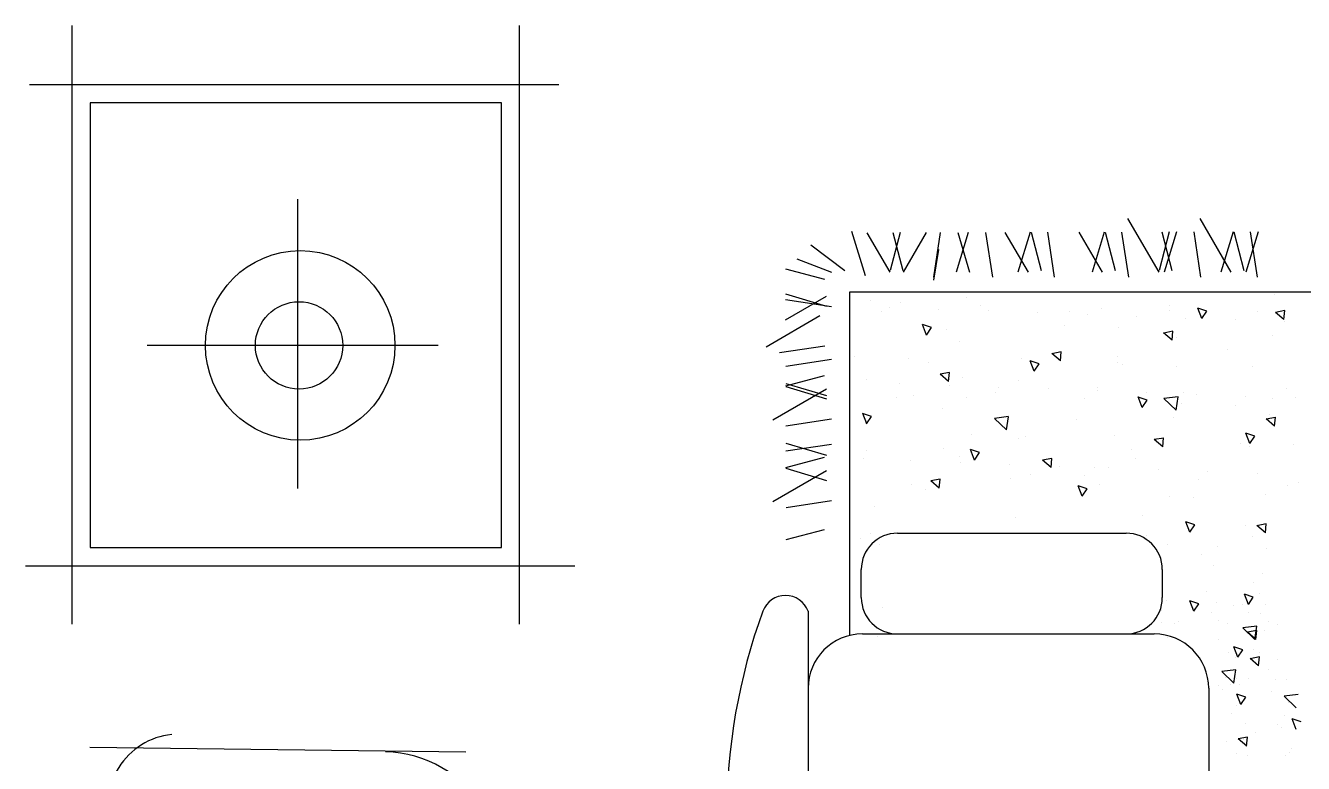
# Model space of a CAD drawing. Header units: inches. Extents: x 5.4 to 47.9, y 11.7 to 36.5.
# Drawn here: x 30.899 to 32.304, y 22.518 to 23.329 of the extents above; entities that cross this region are included whole.
import ezdxf

# ---------------------------------------------------------------- set-up
doc = ezdxf.new("R2010")
doc.units = ezdxf.units.IN
doc.header["$MEASUREMENT"] = 0
doc.layers.add('02', color=2, linetype='Continuous')
doc.layers.add('4', color=4, linetype='Continuous')

msp = doc.modelspace()

# ---------------------------------------------------------------- linework, layer by layer
at = {"layer": '02'}
for p, q in [((30.9497, 23.3292, 17.1428), (30.9497, 22.6713, 17.1428)), ((31.442, 22.6713, 17.1428), (31.442, 23.3292, 17.1428)), ((31.4851, 23.2642, 17.1428), (30.9032, 23.2642, 17.1428)), ((31.422, 23.2442, 17.1428), (30.9697, 23.2442, 17.1428)), ((30.9697, 23.2442, 17.1428), (30.9697, 22.7553, 17.1428)), ((31.422, 22.7553, 17.1428), (31.422, 23.2442, 17.1428)), ((31.1981, 22.8204, 17.1428), (31.1981, 23.1382, 17.1428)), ((31.3526, 22.9776, 17.1428), (31.0325, 22.9776, 17.1428)), ((30.9697, 22.7553, 17.1428), (31.422, 22.7553, 17.1428)), ((30.8987, 22.7353, 17.1428), (31.5029, 22.7353, 17.1428)), ((30.9693, 22.5358, 17.1428), (31.3828, 22.5307, 17.1428))]:
    msp.add_line(p, q, dxfattribs=at)
for centre, radius in [((31.2008, 22.9776, 17.1428), 0.1042), ((31.1995, 22.9776, 17.1428), 0.048)]:
    msp.add_circle(centre, radius, dxfattribs=at)
for centre, radius, start, end in [((31.0671, 22.4725, 17.1428), 0.0777, 95.6509, 200.5975), ((31.292, 22.4023, 17.1428), 0.1284, 332.8729, 88.8145)]:
    msp.add_arc(centre, radius, start, end, dxfattribs=at)
at = {"layer": '4'}
for p, q in [((32.1106, 23.1172, 0.1815), (32.1449, 23.0582, 0.1815)), ((32.19, 23.1172, 0.1815), (32.2243, 23.0582, 0.1815)), ((31.8072, 23.1033, 0.1815), (31.822, 23.0545, 0.1815)), ((31.8239, 23.1015, 0.1815), (31.8491, 23.0582, 0.1815)), ((31.8604, 23.1016, 0.1815), (31.8495, 23.0601, 0.1815)), ((31.8526, 23.1016, 0.1815), (31.8635, 23.0601, 0.1815)), ((31.8892, 23.1017, 0.1815), (31.8639, 23.0582, 0.1815)), ((31.9046, 23.1017, 0.1815), (31.8972, 23.0527, 0.1815)), ((31.9354, 23.1018, 0.1815), (31.9222, 23.0581, 0.1815)), ((31.9239, 23.1018, 0.1815), (31.937, 23.0581, 0.1815)), ((31.9546, 23.1018, 0.1815), (31.962, 23.0527, 0.1815)), ((31.9757, 23.1019, 0.1815), (32.0012, 23.0582, 0.1815)), ((32.0034, 23.102, 0.1815), (31.9901, 23.0581, 0.1815)), ((32.0045, 23.102, 0.1815), (32.0155, 23.0601, 0.1815)), ((32.0226, 23.102, 0.1815), (32.03, 23.0527, 0.1815)), ((32.0572, 23.1021, 0.1815), (32.0828, 23.0582, 0.1815)), ((32.0851, 23.1022, 0.1815), (32.0718, 23.0581, 0.1815)), ((32.0861, 23.1022, 0.1815), (32.0972, 23.0601, 0.1815)), ((32.1041, 23.1022, 0.1815), (32.1116, 23.0527, 0.1815)), ((32.1564, 23.1024, 0.1815), (32.1453, 23.0601, 0.1815)), ((32.1482, 23.1024, 0.1815), (32.1593, 23.0601, 0.1815)), ((32.1645, 23.1024, 0.1815), (32.1511, 23.0581, 0.1815)), ((32.1835, 23.1024, 0.1815), (32.191, 23.0527, 0.1815)), ((32.2267, 23.1026, 0.1815), (32.2133, 23.0581, 0.1815)), ((32.2275, 23.1026, 0.1815), (32.2387, 23.0601, 0.1815)), ((32.2543, 23.1026, 0.1815), (32.2409, 23.0581, 0.1815)), ((32.2456, 23.1026, 0.1815), (32.2531, 23.0527, 0.1815)), ((31.7622, 23.0882, 0.1815), (31.7996, 23.0601, 0.1815)), ((31.9026, 23.0832, 0.1815), (31.8974, 23.0492, 0.1815)), ((31.7468, 23.0727, 0.1815), (31.7852, 23.0582, 0.1815)), ((31.7345, 23.0619, 0.1815), (31.7775, 23.0506, 0.1815)), ((31.7345, 23.0343, 0.1815), (31.7795, 23.0207, 0.1815)), ((31.7345, 23.028, 0.1815), (31.7849, 23.0204, 0.1815)), ((31.7346, 23.0057, 0.1815), (31.7794, 23.0317, 0.1815)), ((31.8277, 23.0274, 0.1815), (31.8277, 23.0274, 0.1815)), ((31.8613, 23.025, 0.1815), (31.8613, 23.025, 0.1815)), ((31.9332, 23.03, 0.1815), (31.9332, 23.03, 0.1815)), ((31.9493, 23.0216, 0.1815), (31.9493, 23.0216, 0.1815)), ((32.1563, 23.0212, 0.1815), (32.1563, 23.0212, 0.1815)), ((32.2719, 23.0333, 0.1815), (32.2719, 23.0333, 0.1815)), ((31.7133, 22.9762, 0.1815), (31.7723, 23.0105, 0.1815)), ((31.8399, 23.0154, 0.1815), (31.8399, 23.0154, 0.1815)), ((31.8484, 23.0196, 0.1815), (31.8484, 23.0196, 0.1815)), ((31.9029, 23.0176, 0.1815), (31.9029, 23.0176, 0.1815)), ((31.9573, 23.0157, 0.1815), (31.9573, 23.0157, 0.1815)), ((32.0117, 23.0137, 0.1815), (32.0117, 23.0137, 0.1815)), ((32.0469, 23.0149, 0.1815), (32.0469, 23.0149, 0.1815)), ((32.0661, 23.0117, 0.1815), (32.0661, 23.0117, 0.1815)), ((32.0815, 23.0184, 0.1815), (32.0815, 23.0184, 0.1815)), ((32.1205, 23.0097, 0.1815), (32.1205, 23.0097, 0.1815)), ((32.1566, 23.0161, 0.1815), (32.1566, 23.0161, 0.1815)), ((32.1749, 23.0077, 0.1815), (32.1749, 23.0077, 0.1815)), ((32.1979, 23.0151, 0.1815), (32.188, 23.0184, 0.1815)), ((32.1924, 23.007, 0.1815), (32.188, 23.0184, 0.1815)), ((32.1924, 23.007, 0.1815), (32.1979, 23.0151, 0.1815)), ((32.2538, 23.0144, 0.1815), (32.2538, 23.0144, 0.1815)), ((32.2836, 23.0158, 0.1815), (32.2733, 23.0139, 0.1815)), ((32.2827, 23.0061, 0.1815), (32.2733, 23.0139, 0.1815)), ((32.2827, 23.006, 0.1815), (32.2835, 23.0158, 0.1815)), ((31.895, 22.9971, 0.1815), (31.8852, 23.0004, 0.1815)), ((31.8896, 22.989, 0.1815), (31.8852, 23.0004, 0.1815)), ((31.8896, 22.9889, 0.1815), (31.895, 22.9971, 0.1815)), ((31.9112, 22.9955, 0.1815), (31.9112, 22.9955, 0.1815)), ((32.0412, 22.9992, 0.1815), (32.0412, 22.9992, 0.1815)), ((32.1002, 22.9972, 0.1815), (32.1002, 22.9972, 0.1815)), ((32.1606, 22.9931, 0.1815), (32.1504, 22.9912, 0.1815)), ((32.1597, 22.9834, 0.1815), (32.1606, 22.9931, 0.1815)), ((32.2293, 23.0057, 0.1815), (32.2293, 23.0057, 0.1815)), ((32.2837, 23.0037, 0.1815), (32.2837, 23.0037, 0.1815)), ((31.9258, 22.982, 0.1815), (31.9258, 22.982, 0.1815)), ((32.1597, 22.9834, 0.1815), (32.1503, 22.9913, 0.1815)), ((32.1646, 22.9859, 0.1815), (32.1646, 22.9859, 0.1815)), ((32.2701, 22.9886, 0.1815), (32.2701, 22.9886, 0.1815)), ((31.7278, 22.9697, 0.1815), (31.7777, 22.9772, 0.1815)), ((31.8104, 22.9652, 0.1815), (31.8104, 22.9652, 0.1815)), ((32.0377, 22.9704, 0.1815), (32.0274, 22.9685, 0.1815)), ((32.0368, 22.9607, 0.1815), (32.0274, 22.9686, 0.1815)), ((32.0368, 22.9607, 0.1815), (32.0376, 22.9704, 0.1815)), ((32.0998, 22.9656, 0.1815), (32.0998, 22.9656, 0.1815)), ((32.221, 22.9731, 0.1815), (32.221, 22.9731, 0.1815)), ((31.7347, 22.9547, 0.1815), (31.7849, 22.9623, 0.1815)), ((31.8695, 22.9631, 0.1815), (31.8695, 22.9631, 0.1815)), ((31.8921, 22.9592, 0.1815), (31.8921, 22.9592, 0.1815)), ((31.9943, 22.963, 0.1815), (31.9943, 22.963, 0.1815)), ((32.0136, 22.9573, 0.1815), (32.0037, 22.9606, 0.1815)), ((32.0081, 22.9492, 0.1815), (32.0037, 22.9606, 0.1815)), ((32.0081, 22.9492, 0.1815), (32.0136, 22.9573, 0.1815)), ((32.0991, 22.9587, 0.1815), (32.0991, 22.9587, 0.1815)), ((32.1056, 22.9562, 0.1815), (32.1056, 22.9562, 0.1815)), ((32.1647, 22.9542, 0.1815), (32.1647, 22.9542, 0.1815)), ((32.2481, 22.9541, 0.1815), (32.2481, 22.9541, 0.1815)), ((31.7348, 22.9331, 0.1815), (31.7775, 22.9444, 0.1815)), ((31.7348, 22.9359, 0.1815), (31.7795, 22.9224, 0.1815)), ((31.8055, 22.9377, 0.1815), (31.8055, 22.9377, 0.1815)), ((31.824, 22.9401, 0.1815), (31.824, 22.9401, 0.1815)), ((31.9147, 22.9477, 0.1815), (31.9045, 22.9458, 0.1815)), ((31.9138, 22.938, 0.1815), (31.9045, 22.9459, 0.1815)), ((31.9138, 22.938, 0.1815), (31.9147, 22.9478, 0.1815)), ((31.9295, 22.9427, 0.1815), (31.9295, 22.9427, 0.1815)), ((31.9903, 22.939, 0.1815), (31.9903, 22.939, 0.1815)), ((31.7205, 22.8957, 0.1815), (31.7794, 22.93, 0.1815)), ((31.7348, 22.9325, 0.1815), (31.7795, 22.919, 0.1815)), ((31.86, 22.9357, 0.1815), (31.86, 22.9357, 0.1815)), ((31.8749, 22.9222, 0.1815), (31.8749, 22.9222, 0.1815)), ((31.9144, 22.9337, 0.1815), (31.9144, 22.9337, 0.1815)), ((31.9657, 22.9263, 0.1815), (31.9657, 22.9263, 0.1815)), ((31.9688, 22.9317, 0.1815), (31.9688, 22.9317, 0.1815)), ((32.0232, 22.9298, 0.1815), (32.0232, 22.9298, 0.1815)), ((32.0776, 22.9278, 0.1815), (32.0776, 22.9278, 0.1815)), ((32.0778, 22.9312, 0.1815), (32.0778, 22.9312, 0.1815)), ((32.132, 22.9258, 0.1815), (32.132, 22.9258, 0.1815)), ((32.1727, 22.9258, 0.1815), (32.1727, 22.9258, 0.1815)), ((32.1864, 22.9238, 0.1815), (32.1864, 22.9238, 0.1815)), ((32.2408, 22.9218, 0.1815), (32.2408, 22.9218, 0.1815)), ((32.2855, 22.9301, 0.1815), (32.2855, 22.9301, 0.1815)), ((31.8562, 22.92, 0.1815), (31.8562, 22.92, 0.1815)), ((31.9075, 22.9083, 0.1815), (31.9075, 22.9083, 0.1815)), ((31.934, 22.9201, 0.1815), (31.934, 22.9201, 0.1815)), ((32.0632, 22.9196, 0.1815), (32.0632, 22.9196, 0.1815)), ((32.1266, 22.9094, 0.1815), (32.1222, 22.9209, 0.1815)), ((32.1321, 22.9175, 0.1815), (32.1222, 22.9208, 0.1815)), ((32.1266, 22.9094, 0.1815), (32.1321, 22.9175, 0.1815)), ((32.1662, 22.9209, 0.1815), (32.1507, 22.9191, 0.1815)), ((32.164, 22.9064, 0.1815), (32.1507, 22.9191, 0.1815)), ((32.164, 22.9064, 0.1815), (32.1662, 22.9209, 0.1815)), ((32.1701, 22.9132, 0.1815), (32.1701, 22.9132, 0.1815)), ((32.2292, 22.9112, 0.1815), (32.2292, 22.9112, 0.1815)), ((32.2702, 22.9191, 0.1815), (32.2702, 22.9191, 0.1815)), ((32.2952, 22.9198, 0.1815), (32.2952, 22.9198, 0.1815)), ((31.7349, 22.8892, 0.1815), (31.7849, 22.8967, 0.1815)), ((31.8292, 22.8995, 0.1815), (31.8193, 22.9028, 0.1815)), ((31.8238, 22.8914, 0.1815), (31.8194, 22.9028, 0.1815)), ((31.8237, 22.8914, 0.1815), (31.8292, 22.8995, 0.1815)), ((31.9799, 22.8993, 0.1815), (31.9644, 22.8974, 0.1815)), ((31.9777, 22.8847, 0.1815), (31.9644, 22.8974, 0.1815)), ((31.9777, 22.8847, 0.1815), (31.9799, 22.8992, 0.1815)), ((32.0547, 22.896, 0.1815), (32.0547, 22.896, 0.1815)), ((32.1609, 22.8987, 0.1815), (32.1609, 22.8987, 0.1815)), ((32.2724, 22.8888, 0.1815), (32.263, 22.8967, 0.1815)), ((32.2733, 22.8985, 0.1815), (32.2631, 22.8966, 0.1815)), ((32.2664, 22.9013, 0.1815), (32.2664, 22.9013, 0.1815)), ((32.2724, 22.8888, 0.1815), (32.2733, 22.8986, 0.1815)), ((32.2506, 22.8778, 0.1815), (32.2407, 22.8811, 0.1815)), ((32.2451, 22.8697, 0.1815), (32.2407, 22.8811, 0.1815)), ((31.735, 22.8703, 0.1815), (31.7795, 22.8568, 0.1815)), ((31.735, 22.8616, 0.1815), (31.7849, 22.8691, 0.1815)), ((31.9394, 22.8792, 0.1815), (31.9394, 22.8792, 0.1815)), ((31.9906, 22.8758, 0.1815), (31.9906, 22.8758, 0.1815)), ((31.9984, 22.8771, 0.1815), (31.9984, 22.8771, 0.1815)), ((32.0961, 22.8784, 0.1815), (32.0961, 22.8784, 0.1815)), ((32.1504, 22.8758, 0.1815), (32.1401, 22.874, 0.1815)), ((32.1495, 22.8662, 0.1815), (32.1401, 22.874, 0.1815)), ((32.1495, 22.8661, 0.1815), (32.1503, 22.8759, 0.1815)), ((32.2346, 22.8702, 0.1815), (32.2346, 22.8702, 0.1815)), ((32.2444, 22.8668, 0.1815), (32.2444, 22.8668, 0.1815)), ((32.2451, 22.8696, 0.1815), (32.2506, 22.8778, 0.1815)), ((32.2936, 22.8682, 0.1815), (32.2936, 22.8682, 0.1815)), ((31.735, 22.8435, 0.1815), (31.7775, 22.8546, 0.1815)), ((31.8203, 22.8529, 0.1815), (31.8203, 22.8529, 0.1815)), ((31.824, 22.862, 0.1815), (31.824, 22.862, 0.1815)), ((31.9085, 22.8639, 0.1815), (31.9085, 22.8639, 0.1815)), ((31.9258, 22.8555, 0.1815), (31.9258, 22.8555, 0.1815)), ((31.9423, 22.8516, 0.1815), (31.9379, 22.8631, 0.1815)), ((31.9477, 22.8597, 0.1815), (31.9379, 22.863, 0.1815)), ((31.9423, 22.8516, 0.1815), (31.9478, 22.8597, 0.1815)), ((32.0274, 22.8532, 0.1815), (32.0172, 22.8513, 0.1815)), ((32.0265, 22.8434, 0.1815), (32.0274, 22.8532, 0.1815)), ((32.1155, 22.8634, 0.1815), (32.1155, 22.8634, 0.1815)), ((32.1192, 22.853, 0.1815), (32.1192, 22.853, 0.1815)), ((31.7205, 22.806, 0.1815), (31.7794, 22.8402, 0.1815)), ((31.735, 22.8427, 0.1815), (31.7795, 22.8292, 0.1815)), ((31.8722, 22.8508, 0.1815), (31.8722, 22.8508, 0.1815)), ((31.9266, 22.8488, 0.1815), (31.9266, 22.8488, 0.1815)), ((31.981, 22.8468, 0.1815), (31.981, 22.8468, 0.1815)), ((32.0265, 22.8435, 0.1815), (32.0171, 22.8514, 0.1815)), ((32.0354, 22.8449, 0.1815), (32.0354, 22.8449, 0.1815)), ((32.0741, 22.8439, 0.1815), (32.0741, 22.8439, 0.1815)), ((32.0899, 22.8429, 0.1815), (32.0899, 22.8429, 0.1815)), ((32.1443, 22.8409, 0.1815), (32.1443, 22.8409, 0.1815)), ((32.1987, 22.8389, 0.1815), (32.1987, 22.8389, 0.1815)), ((31.8726, 22.8247, 0.1815), (31.8726, 22.8247, 0.1815)), ((31.9045, 22.8305, 0.1815), (31.8942, 22.8286, 0.1815)), ((31.9036, 22.8208, 0.1815), (31.8942, 22.8287, 0.1815)), ((31.9036, 22.8208, 0.1815), (31.9044, 22.8305, 0.1815)), ((31.9821, 22.831, 0.1815), (31.9821, 22.831, 0.1815)), ((32.0038, 22.8362, 0.1815), (32.0038, 22.8362, 0.1815)), ((32.0629, 22.8341, 0.1815), (32.0629, 22.8341, 0.1815)), ((32.0796, 22.8242, 0.1815), (32.0796, 22.8242, 0.1815)), ((32.189, 22.8305, 0.1815), (32.189, 22.8305, 0.1815)), ((32.2531, 22.8369, 0.1815), (32.2531, 22.8369, 0.1815)), ((32.2866, 22.8238, 0.1815), (32.2866, 22.8238, 0.1815)), ((32.299, 22.8272, 0.1815), (32.299, 22.8272, 0.1815)), ((31.8885, 22.819, 0.1815), (31.8885, 22.819, 0.1815)), ((31.9038, 22.821, 0.1815), (31.9038, 22.821, 0.1815)), ((32.0663, 22.82, 0.1815), (32.0564, 22.8233, 0.1815)), ((32.0608, 22.8119, 0.1815), (32.0564, 22.8233, 0.1815)), ((32.0608, 22.8118, 0.1815), (32.0663, 22.82, 0.1815)), ((32.1572, 22.8114, 0.1815), (32.1572, 22.8114, 0.1815)), ((32.1837, 22.81, 0.1815), (32.1837, 22.81, 0.1815)), ((32.2627, 22.814, 0.1815), (32.2627, 22.814, 0.1815)), ((31.7352, 22.7995, 0.1815), (31.7849, 22.807, 0.1815)), ((31.8322, 22.8001, 0.1815), (31.8322, 22.8001, 0.1815)), ((31.9869, 22.7885, 0.1815), (31.9869, 22.7885, 0.1815)), ((32.1274, 22.7911, 0.1815), (32.1274, 22.7911, 0.1815)), ((32.1848, 22.7802, 0.1815), (32.1749, 22.7835, 0.1815)), ((32.1793, 22.7721, 0.1815), (32.1749, 22.7835, 0.1815)), ((32.2631, 22.7813, 0.1815), (32.2528, 22.7794, 0.1815)), ((32.2622, 22.7716, 0.1815), (32.263, 22.7813, 0.1815)), ((31.7353, 22.7642, 0.1815), (31.7775, 22.7753, 0.1815)), ((31.8283, 22.7703, 0.1815), (31.8283, 22.7703, 0.1815)), ((31.8577, 22.7712, 0.1815), (32.109, 22.7712, 0.1815)), ((32.1318, 22.7681, 0.1815), (32.1318, 22.7681, 0.1815)), ((32.1793, 22.7721, 0.1815), (32.1848, 22.7802, 0.1815)), ((32.2407, 22.7796, 0.1815), (32.2407, 22.7796, 0.1815)), ((32.2622, 22.7716, 0.1815), (32.2528, 22.7795, 0.1815)), ((31.8166, 22.7656, 0.1815), (31.8166, 22.7656, 0.1815)), ((31.8375, 22.7591, 0.1815), (31.8375, 22.7591, 0.1815)), ((32.1547, 22.7583, 0.1815), (32.1547, 22.7583, 0.1815)), ((32.2091, 22.7563, 0.1815), (32.2091, 22.7563, 0.1815)), ((32.2481, 22.767, 0.1815), (32.2481, 22.767, 0.1815)), ((32.2635, 22.7544, 0.1815), (32.2635, 22.7544, 0.1815)), ((32.1918, 22.7481, 0.1815), (32.1918, 22.7481, 0.1815)), ((31.8178, 22.7003, 0.1815), (31.8178, 22.7313, 0.1815)), ((32.1489, 22.7313, 0.1815), (32.1489, 22.7003, 0.1815)), ((32.2054, 22.7352, 0.1815), (32.2054, 22.7352, 0.1815)), ((32.259, 22.7268, 0.1815), (32.259, 22.7268, 0.1815)), ((32.2496, 22.7164, 0.1815), (32.2496, 22.7164, 0.1815)), ((32.1536, 22.6971, 0.1815), (32.1536, 22.6971, 0.1815)), ((32.1972, 22.7072, 0.1815), (32.1972, 22.7072, 0.1815)), ((32.2435, 22.6929, 0.1815), (32.2391, 22.7043, 0.1815)), ((32.2489, 22.701, 0.1815), (32.2391, 22.7043, 0.1815)), ((32.2435, 22.6928, 0.1815), (32.2489, 22.701, 0.1815)), ((32.2563, 22.7051, 0.1815), (32.2563, 22.7051, 0.1815)), ((31.7593, 22.6853, 0.1815), (31.7593, 22.242, 0.1815)), ((31.8409, 22.69, 0.1815), (31.8409, 22.69, 0.1815)), ((32.1483, 22.6865, 0.1815), (32.1483, 22.6865, 0.1815)), ((32.1837, 22.6854, 0.1815), (32.1793, 22.6969, 0.1815)), ((32.1892, 22.6935, 0.1815), (32.1793, 22.6968, 0.1815)), ((32.1837, 22.6854, 0.1815), (32.1892, 22.6935, 0.1815)), ((32.1842, 22.6866, 0.1815), (32.1842, 22.6866, 0.1815)), ((32.2027, 22.6845, 0.1815), (32.2027, 22.6845, 0.1815)), ((32.208, 22.6951, 0.1815), (32.208, 22.6951, 0.1815)), ((32.2271, 22.6917, 0.1815), (32.2271, 22.6917, 0.1815)), ((32.237, 22.6923, 0.1815), (32.237, 22.6923, 0.1815)), ((32.2433, 22.6845, 0.1815), (32.2433, 22.6845, 0.1815)), ((32.2624, 22.6931, 0.1815), (32.2624, 22.6931, 0.1815)), ((32.1482, 22.6728, 0.1815), (32.1482, 22.6728, 0.1815)), ((32.1623, 22.6714, 0.1815), (32.1623, 22.6714, 0.1815)), ((32.1662, 22.6744, 0.1815), (32.1662, 22.6744, 0.1815)), ((32.211, 22.6755, 0.1815), (32.211, 22.6755, 0.1815)), ((32.2206, 22.6724, 0.1815), (32.2206, 22.6724, 0.1815)), ((32.2528, 22.669, 0.1815), (32.2373, 22.6672, 0.1815)), ((32.2506, 22.6544, 0.1815), (32.2528, 22.669, 0.1815)), ((32.2572, 22.6825, 0.1815), (32.2572, 22.6825, 0.1815)), ((32.2657, 22.6742, 0.1815), (32.2657, 22.6742, 0.1815)), ((32.2751, 22.6704, 0.1815), (32.2751, 22.6704, 0.1815)), ((31.8191, 22.6604, 0.1815), (32.1401, 22.6604, 0.1815)), ((31.8355, 22.6574, 0.1815), (31.8355, 22.6574, 0.1815)), ((32.1547, 22.6566, 0.1815), (32.1547, 22.6566, 0.1815)), ((32.2506, 22.6544, 0.1815), (32.2373, 22.6672, 0.1815)), ((32.2519, 22.6544, 0.1815), (32.2425, 22.6622, 0.1815)), ((32.2528, 22.6641, 0.1815), (32.2426, 22.6622, 0.1815)), ((32.2519, 22.6543, 0.1815), (32.2528, 22.6641, 0.1815)), ((32.2617, 22.6642, 0.1815), (32.2617, 22.6642, 0.1815)), ((32.2107, 22.6539, 0.1815), (32.2107, 22.6539, 0.1815)), ((32.2375, 22.6429, 0.1815), (32.2276, 22.6462, 0.1815)), ((32.2321, 22.6348, 0.1815), (32.2277, 22.6462, 0.1815)), ((32.232, 22.6347, 0.1815), (32.2375, 22.6429, 0.1815)), ((32.2487, 22.6436, 0.1815), (32.2487, 22.6436, 0.1815)), ((32.2218, 22.6399, 0.1815), (32.2218, 22.6399, 0.1815)), ((32.2298, 22.635, 0.1815), (32.2298, 22.635, 0.1815)), ((32.2548, 22.6254, 0.1815), (32.2454, 22.6333, 0.1815)), ((32.2557, 22.6351, 0.1815), (32.2455, 22.6332, 0.1815)), ((32.2548, 22.6254, 0.1815), (32.2557, 22.6352, 0.1815)), ((32.2553, 22.6395, 0.1815), (32.2553, 22.6395, 0.1815)), ((32.2755, 22.6325, 0.1815), (32.2755, 22.6325, 0.1815)), ((32.2299, 22.6208, 0.1815), (32.2144, 22.619, 0.1815)), ((32.2276, 22.6063, 0.1815), (32.2144, 22.619, 0.1815)), ((32.2192, 22.6136, 0.1815), (32.2192, 22.6136, 0.1815)), ((32.2276, 22.6063, 0.1815), (32.2299, 22.6208, 0.1815)), ((32.2659, 22.6211, 0.1815), (32.2659, 22.6211, 0.1815)), ((32.1999, 22.6006, 0.1815), (32.1999, 22.3167, 0.1815)), ((32.2108, 22.604, 0.1815), (32.2108, 22.604, 0.1815)), ((32.215, 22.5996, 0.1815), (32.215, 22.5996, 0.1815)), ((32.2185, 22.6125, 0.1815), (32.2185, 22.6125, 0.1815)), ((32.2234, 22.6045, 0.1815), (32.2234, 22.6045, 0.1815)), ((32.2306, 22.6119, 0.1815), (32.2306, 22.6119, 0.1815)), ((32.2334, 22.6051, 0.1815), (32.2334, 22.6051, 0.1815)), ((32.2434, 22.611, 0.1815), (32.2434, 22.611, 0.1815)), ((32.2729, 22.6105, 0.1815), (32.2729, 22.6105, 0.1815)), ((32.2851, 22.6099, 0.1815), (32.2851, 22.6099, 0.1815)), ((32.2407, 22.591, 0.1815), (32.2308, 22.5943, 0.1815)), ((32.2352, 22.5829, 0.1815), (32.2308, 22.5943, 0.1815)), ((32.2329, 22.5875, 0.1815), (32.2329, 22.5875, 0.1815)), ((32.2352, 22.5828, 0.1815), (32.2407, 22.591, 0.1815)), ((32.2694, 22.5976, 0.1815), (32.2694, 22.5976, 0.1815)), ((32.2984, 22.5937, 0.1815), (32.2828, 22.5919, 0.1815)), ((32.2961, 22.5792, 0.1815), (32.2828, 22.5919, 0.1815)), ((32.2873, 22.5855, 0.1815), (32.2873, 22.5855, 0.1815)), ((32.2246, 22.5727, 0.1815), (32.2246, 22.5727, 0.1815)), ((32.23, 22.5819, 0.1815), (32.23, 22.5819, 0.1815)), ((32.2836, 22.5706, 0.1815), (32.2836, 22.5706, 0.1815)), ((32.2408, 22.5614, 0.1815), (32.2408, 22.5614, 0.1815)), ((32.2753, 22.561, 0.1815), (32.2753, 22.561, 0.1815)), ((32.2797, 22.5577, 0.1815), (32.2797, 22.5577, 0.1815)), ((32.2962, 22.5555, 0.1815), (32.2918, 22.567, 0.1815)), ((32.3017, 22.5636, 0.1815), (32.2918, 22.5669, 0.1815)), ((32.2425, 22.5468, 0.1815), (32.2323, 22.5449, 0.1815)), ((32.2417, 22.5371, 0.1815), (32.2323, 22.545, 0.1815)), ((32.2381, 22.5445, 0.1815), (32.2381, 22.5445, 0.1815)), ((32.2416, 22.5371, 0.1815), (32.2425, 22.5469, 0.1815)), ((32.2516, 22.5523, 0.1815), (32.2516, 22.5523, 0.1815)), ((32.219, 22.5421, 0.1815), (32.219, 22.5421, 0.1815)), ((32.23, 22.5286, 0.1815), (32.23, 22.5286, 0.1815)), ((32.289, 22.5297, 0.1815), (32.289, 22.5297, 0.1815)), ((32.2905, 22.5349, 0.1815), (32.2905, 22.5349, 0.1815)), ((32.2429, 22.527, 0.1815), (32.2429, 22.527, 0.1815)), ((32.2844, 22.5266, 0.1815), (32.2844, 22.5266, 0.1815))]:
    msp.add_line(p, q, dxfattribs=at)
at = {"layer": '4', "elevation": 0.1815}
msp.add_lwpolyline([(31.8051, 22.6587), (31.8051, 23.0365), (32.3438, 23.0365)], dxfattribs=at)
at = {"layer": '4'}
for centre, radius, start, end in [((31.8577, 22.7313, 0.1815), 0.0399, 90, 180), ((32.109, 22.7313, 0.1815), 0.0399, 0, 90), ((31.7344, 22.6762, 0.1815), 0.0265, 20.0456, 159.9544), ((31.8577, 22.7003, 0.1815), 0.0399, 180, 270), ((32.109, 22.7003, 0.1815), 0.0399, 270, 0), ((32.3243, 22.461, 0.1815), 0.6544, 159.9544, 200.3611), ((31.8191, 22.6006, 0.1815), 0.0598, 90, 180), ((32.1401, 22.6006, 0.1815), 0.0598, 0, 90)]:
    msp.add_arc(centre, radius, start, end, dxfattribs=at)

doc.saveas('drawing.dxf')
